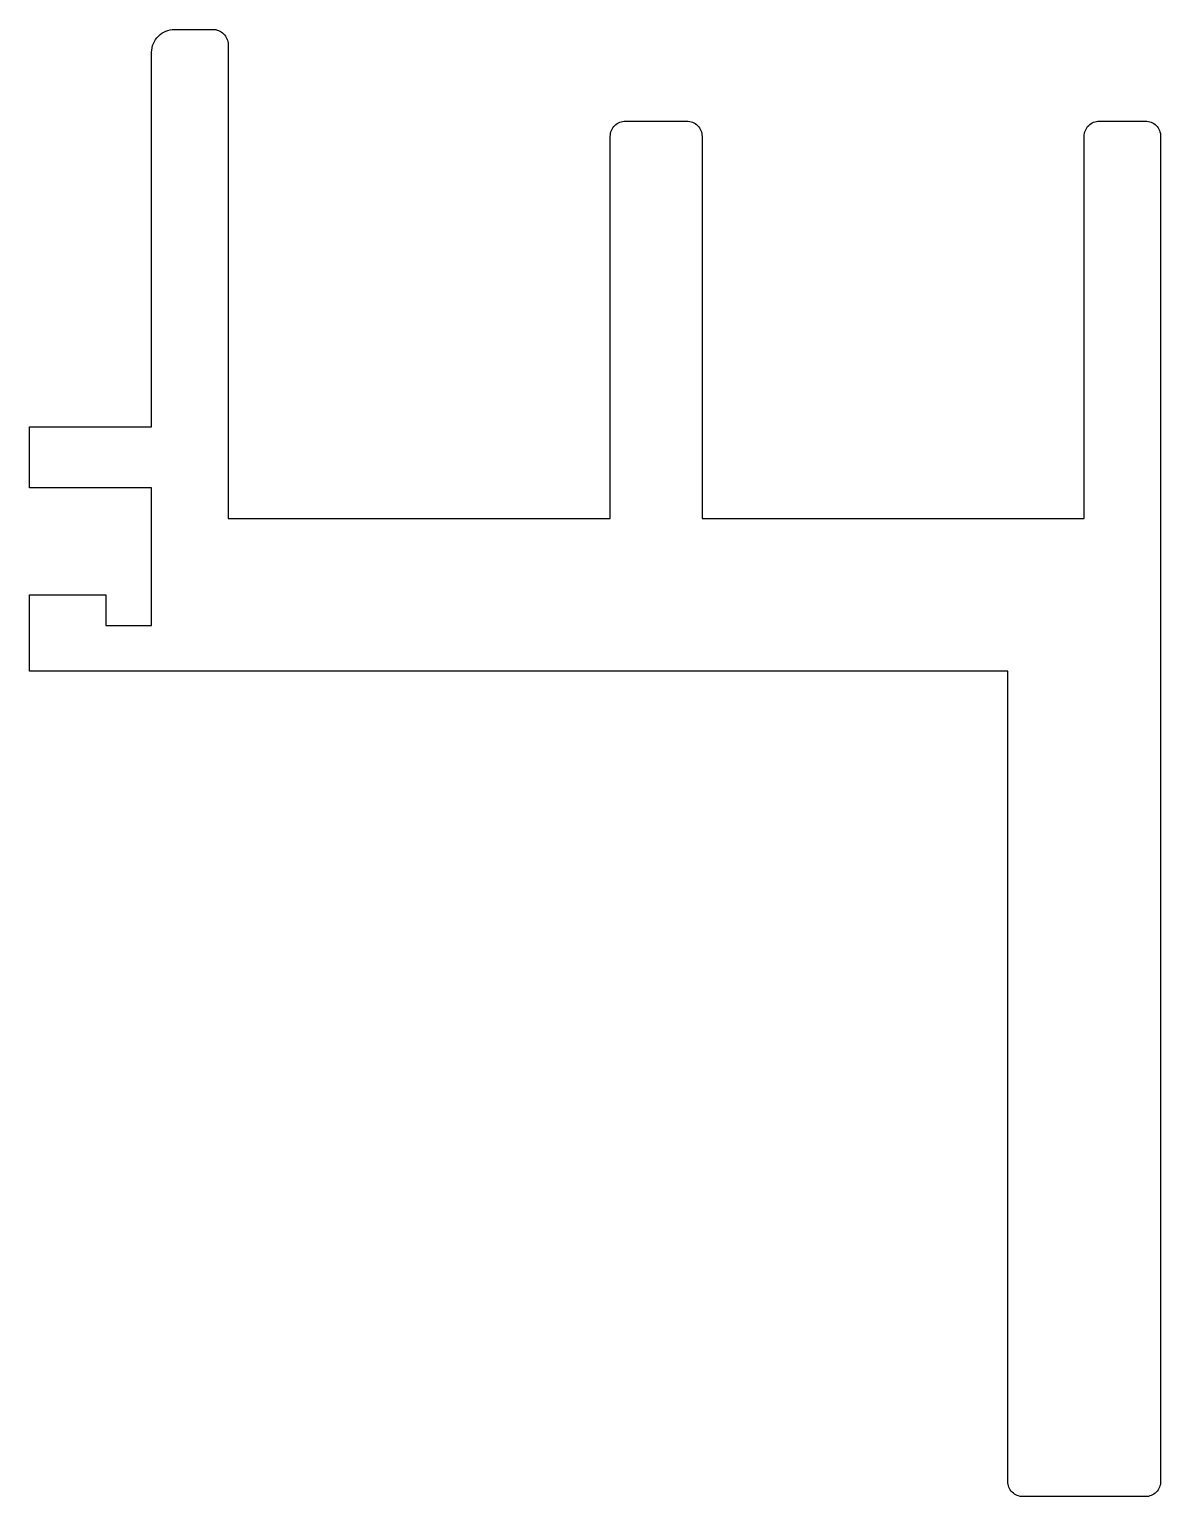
# Model space of a CAD drawing. Extents: x 150.1 to 187.1, y 191.7 to 239.7.
import ezdxf

# ---------------------------------------------------------------- set-up
doc = ezdxf.new("R2010")
doc.units = 0
doc.layers.get('0').update_dxf_attribs({"linetype": 'CONTINUOUS'})

msp = doc.modelspace()

# ---------------------------------------------------------------- linework, layer by layer
at = {"color": 7}
msp.add_lwpolyline([(169.114, 223.661), (169.114, 236.161, -0.414214), (169.614, 236.661), (171.614, 236.661, -0.414214), (172.114, 236.161), (172.114, 223.661), (184.614, 223.661), (184.614, 236.161, -0.414214), (185.114, 236.661), (186.614, 236.661, -0.414214), (187.114, 236.161), (187.114, 192.161, -0.414214), (186.614, 191.661), (182.614, 191.661, -0.414214), (182.114, 192.161), (182.114, 218.661), (150.114, 218.661), (150.114, 221.161), (152.614, 221.161), (152.614, 220.161), (154.114, 220.161), (154.114, 224.661), (150.114, 224.661), (150.114, 226.661), (154.114, 226.661), (154.114, 238.911, -0.414214), (154.864, 239.661), (156.114, 239.661, -0.414214), (156.614, 239.161), (156.614, 226.661), (156.614, 223.661)], format="xyb", close=True, dxfattribs=at)

doc.saveas('drawing.dxf')
